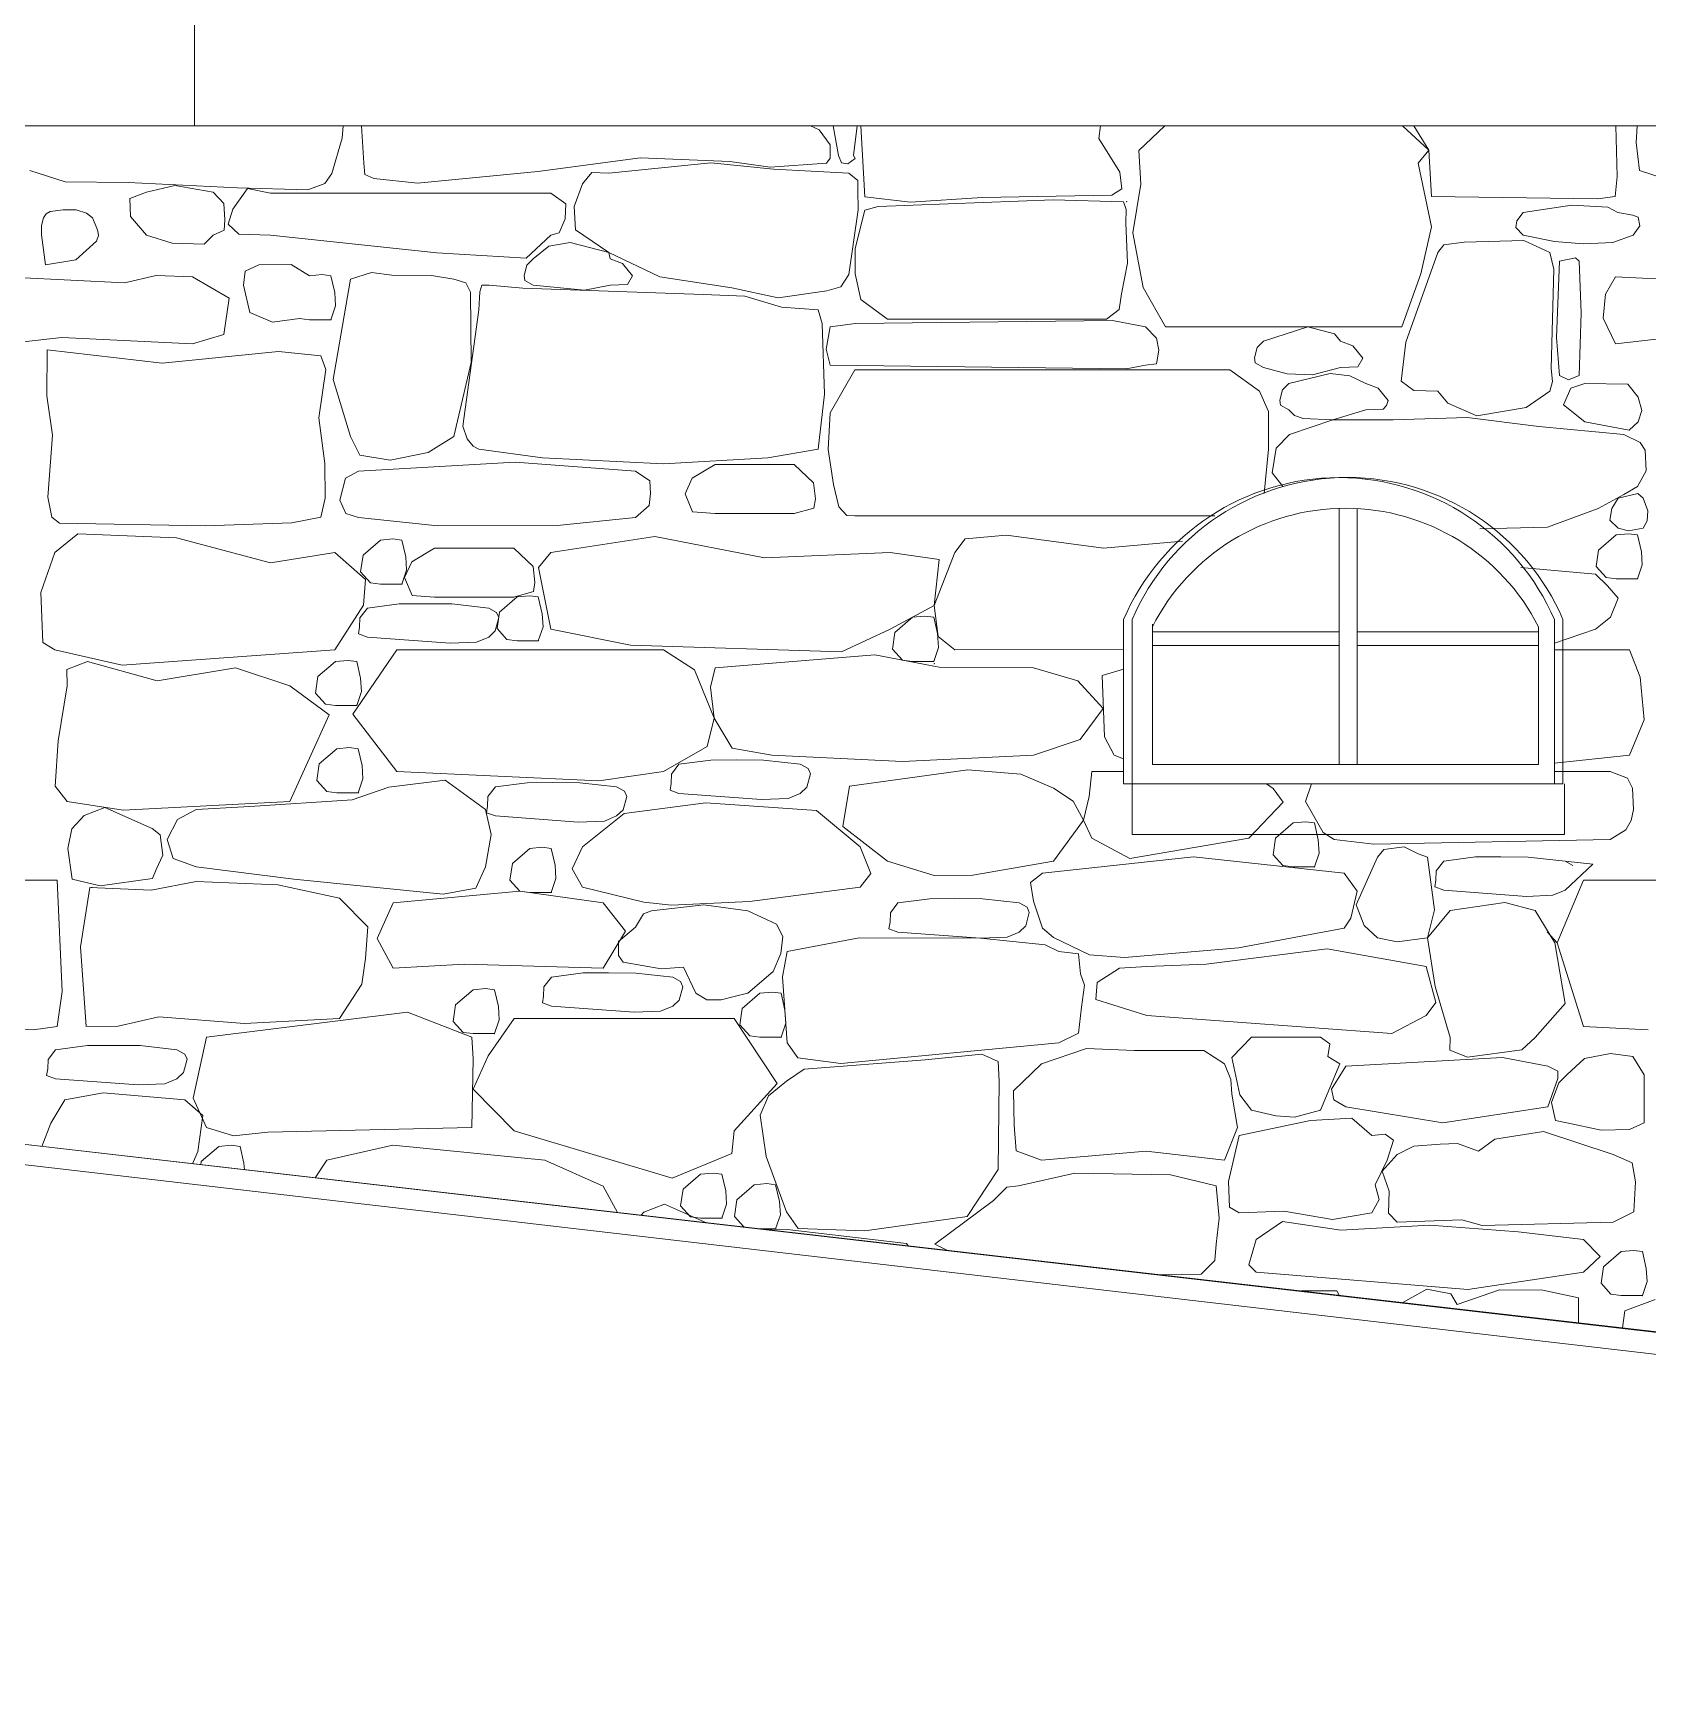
# Model space of a CAD drawing. Header units: millimetres. Extents: x 2399 to 111977, y 1313 to 59551.
# Drawn here: x 76065 to 78465, y 28853 to 31308 of the extents above; entities that cross this region are included whole.
import ezdxf

# ---------------------------------------------------------------- set-up
doc = ezdxf.new("R2010")
doc.units = ezdxf.units.MM
doc.layers.add('base', color=255, linetype='Continuous', lineweight=0)
doc.layers.add('main line', color=7, linetype='Continuous', lineweight=13)
doc.layers.add('hatch1', color=7, linetype='Continuous', lineweight=20, true_color=0x6a6a6a)

# ---------------------------------------------------------------- blocks, each defined once
blk = doc.blocks.new('*X3')
at = {"layer": 'hatch1', "color": 251, "linetype": 'Continuous', "lineweight": 20, "true_color": 0x6a6a6a}
for p, q in [((74798, 7766.6), (74799.2, 7785.2)), ((74826.8, 7785.2), (74830, 7729.5)), ((75506.7, 7779.4), (75493.8, 7785.2)), ((75527.6, 7785.2), (75535.5, 7741.1)), ((75557.9, 7741.1), (75563, 7785.2)), ((75568.6, 7785.2), (75574.8, 7679.6)), ((75922.5, 7766.2), (75924.7, 7785.2)), ((76020.3, 7785.2), (75981.8, 7748.6)), ((76413, 7749.2), (76373.7, 7785.2)), ((76390.3, 7785.2), (76413, 7749.2)), ((76692.8, 7709.7), (76690.9, 7785.2)), ((76720.8, 7760.3), (76722.5, 7785.2)), ((74782.4, 7714.3), (74798, 7766.6)), ((75523.2, 7756.7), (75506.7, 7779.4)), ((75953.8, 7716.2), (75922.5, 7766.2)), ((76725.9, 7718.7), (76720.8, 7760.3)), ((75088.7, 7717.1), (75241.1, 7737.6)), ((75241.1, 7737.6), (75374, 7732.3)), ((75517.8, 7729.5), (75522.9, 7737.3)), ((75522.9, 7737.3), (75523.2, 7756.7)), ((75535.5, 7741.1), (75540, 7730.2)), ((75549.3, 7728.9), (75560.5, 7736.4)), ((75560.5, 7736.4), (75557.9, 7741.1)), ((75981.8, 7748.6), (75985, 7698.4)), ((76397.1, 7729.6), (76413, 7749.2)), ((76413, 7749.2), (76416.8, 7680)), ((74333.9, 7718.7), (74386.1, 7702.1)), ((74772.1, 7699.7), (74782.4, 7714.3)), ((74830, 7729.5), (74831.4, 7713.1)), ((74831.4, 7713.1), (74844.8, 7706.7)), ((74909.9, 7700.2), (75088.7, 7717.1)), ((75168.7, 7715.9), (75155.2, 7699)), ((75194.3, 7714.9), (75168.7, 7715.9)), ((75346, 7730), (75194.3, 7714.9)), ((75438.8, 7721), (75346, 7730)), ((75374, 7732.3), (75434, 7723.8)), ((75434, 7723.8), (75517.8, 7729.5)), ((75550.8, 7714.9), (75438.8, 7721)), ((75540, 7730.2), (75549.3, 7728.9)), ((75564.4, 7703.7), (75550.8, 7714.9)), ((75956.6, 7691.8), (75953.8, 7716.2)), ((76416.6, 7635.2), (76397.1, 7729.6)), ((76725.9, 7718.7), (76778.1, 7702.1)), ((74386.1, 7702.1), (74479.6, 7701.2)), ((74479.6, 7701.2), (74642.5, 7693.2)), ((74507.2, 7686.6), (74482.2, 7677.4)), ((74549.1, 7696.3), (74507.2, 7686.6)), ((74606.2, 7686.6), (74549.1, 7696.3)), ((74621.8, 7669.6), (74606.2, 7686.6)), ((74657.3, 7692.1), (74635.2, 7661.5)), ((74642.5, 7693.2), (74746.7, 7690.1)), ((74691.4, 7685.2), (74657.3, 7692.1)), ((74746.7, 7690.1), (74772.1, 7699.7)), ((74844.8, 7706.7), (74909.9, 7700.2)), ((75155.2, 7699), (75142.9, 7665.3)), ((75564.4, 7690.2), (75564.4, 7703.7)), ((75564.6, 7660.2), (75564.4, 7690.2)), ((75941.5, 7682.4), (75956.6, 7691.8)), ((75985, 7698.4), (75972.8, 7626.1)), ((76689.6, 7680), (76692.8, 7709.7)), ((74482.2, 7677.4), (74483.3, 7650.6)), ((74623.6, 7645.5), (74621.8, 7669.6)), ((74635.2, 7661.5), (74628.5, 7639)), ((75107.9, 7685.2), (74691.4, 7685.2)), ((75130.1, 7669.3), (75107.9, 7685.2)), ((75129.4, 7646.9), (75130.1, 7669.3)), ((75142.9, 7665.3), (75144.8, 7630.6)), ((75574.8, 7679.6), (75642.6, 7671.6)), ((75574.8, 7660.1), (75594.4, 7665.1)), ((75594.4, 7665.1), (75854.7, 7675.2)), ((75642.6, 7671.6), (75749.1, 7678.8)), ((75749.1, 7678.8), (75941.5, 7682.4)), ((75854.7, 7675.2), (75958.9, 7672.4)), ((75963.1, 7660.9), (75958.9, 7672.4)), ((76416.8, 7680), (76663.4, 7676.8)), ((76625.3, 7667.4), (76552.8, 7656.2)), ((76678.8, 7664.4), (76625.3, 7667.4)), ((76663.4, 7676.8), (76689.6, 7680)), ((76693.9, 7656.2), (76678.8, 7664.4)), ((74351.1, 7636.9), (74350.8, 7623.2)), ((74353.8, 7648.5), (74351.1, 7636.9)), ((74357.8, 7654.3), (74353.8, 7648.5)), ((74363.7, 7657.9), (74357.8, 7654.3)), ((74383.4, 7660.6), (74363.7, 7657.9)), ((74402.7, 7660.3), (74383.4, 7660.6)), ((74417.8, 7655.2), (74402.7, 7660.3)), ((74426.8, 7648.5), (74417.8, 7655.2)), ((74433.1, 7633.2), (74426.8, 7648.5)), ((74483.3, 7650.6), (74507.2, 7622.5)), ((74622.5, 7630.3), (74623.6, 7645.5)), ((74628.5, 7639), (74644.3, 7624.1)), ((75120.2, 7626.3), (75129.4, 7646.9)), ((75550.8, 7564.4), (75564.6, 7660.2)), ((75574.8, 7660.1), (75560.2, 7602.8)), ((75962.5, 7641), (75963.1, 7660.9)), ((75964.9, 7581.3), (75962.5, 7641)), ((76543.4, 7644), (76542.2, 7634.3)), ((76552.8, 7656.2), (76543.4, 7644)), ((76716.2, 7652.6), (76693.9, 7656.2)), ((76723.9, 7649.3), (76716.2, 7652.6)), ((76716.5, 7622.5), (76726.5, 7636.6)), ((76726.5, 7636.6), (76723.9, 7649.3)), ((74350.8, 7623.2), (74357.2, 7578.6)), ((74402.1, 7585.9), (74432.7, 7613.7)), ((74432.7, 7613.7), (74435.5, 7622.1)), ((74434.7, 7628.8), (74433.1, 7633.2)), ((74435.5, 7622.1), (74434.7, 7628.8)), ((74507.2, 7622.5), (74545.1, 7610.7)), ((74592.6, 7609.6), (74606.2, 7622.5)), ((74606.2, 7622.5), (74622.5, 7630.3)), ((74644.3, 7624.1), (74691.4, 7622.5)), ((74691.4, 7622.5), (74938.4, 7596.6)), ((75071.5, 7588.6), (75107.9, 7622.5)), ((75107.9, 7622.5), (75120.2, 7626.3)), ((75144.8, 7630.6), (75194.3, 7597.2)), ((75972.8, 7626.1), (75988.5, 7544.8)), ((76401.1, 7565.5), (76416.6, 7635.2)), ((76465.5, 7612.2), (76434.9, 7608.6)), ((76554.1, 7614.8), (76465.5, 7612.2)), ((76542.2, 7634.3), (76552.8, 7622.5)), ((76552.8, 7622.5), (76599.8, 7613.2)), ((76592.4, 7596.8), (76554.1, 7614.8)), ((76599.8, 7613.2), (76642.8, 7610.1)), ((76686.2, 7611.9), (76716.5, 7622.5)), ((74545.1, 7610.7), (74592.6, 7609.6)), ((74938.4, 7596.6), (75071.5, 7588.6)), ((75104.8, 7606.6), (75081.9, 7587.5)), ((75136.8, 7612), (75104.8, 7606.6)), ((75194.3, 7597.2), (75136.8, 7612)), ((75194.3, 7597.2), (75270.2, 7560.7)), ((75196.1, 7587.5), (75194.3, 7597.2)), ((75560.2, 7602.8), (75560.5, 7565.3)), ((76426, 7596.8), (76378.5, 7464)), ((76434.9, 7608.6), (76426, 7596.8)), ((76598.4, 7572), (76592.4, 7596.8)), ((76630.7, 7589.2), (76607.1, 7583.9)), ((76636.3, 7583.9), (76630.7, 7589.2)), ((76642.8, 7610.1), (76686.2, 7611.9)), ((74356.9, 7578.5), (74402.1, 7585.9)), ((74653.8, 7569.4), (74651.2, 7548.5)), ((74673.8, 7578.7), (74653.8, 7569.4)), ((74722, 7579.3), (74673.8, 7578.7)), ((74749.4, 7562.5), (74722, 7579.3)), ((74767.9, 7564.1), (74749.4, 7562.5)), ((74781.1, 7562.5), (74767.9, 7564.1)), ((74841.4, 7567.2), (74810.2, 7557.2)), ((74871.8, 7563.5), (74841.4, 7567.2)), ((74930.4, 7562.7), (74871.8, 7563.5)), ((75072.4, 7578.3), (75068.3, 7563)), ((75068.3, 7563), (75069.3, 7555.5)), ((75081.9, 7587.5), (75072.4, 7578.3)), ((75214.5, 7580.5), (75196.1, 7587.5)), ((75229.2, 7562.4), (75214.5, 7580.5)), ((75539.2, 7546), (75550.8, 7564.4)), ((75560.5, 7565.3), (75568.6, 7527)), ((75956.2, 7535.7), (75964.9, 7581.3)), ((76372.6, 7486.5), (76401.1, 7565.5)), ((76594.6, 7424.9), (76598.4, 7572)), ((76607.1, 7583.9), (76602.4, 7470.8)), ((76639.1, 7507.5), (76636.3, 7583.9)), ((74474.5, 7552.1), (74314.7, 7560)), ((74521.2, 7562.9), (74474.5, 7552.1)), ((74575.4, 7560.8), (74521.2, 7562.9)), ((74629.9, 7529.2), (74575.4, 7560.8)), ((74651.2, 7548.5), (74660.5, 7507.7)), ((74786.9, 7537.4), (74781.1, 7562.5)), ((74810.2, 7557.2), (74784.5, 7408.3)), ((74964, 7557.2), (74930.4, 7562.7)), ((74981.9, 7551.8), (74964, 7557.2)), ((74988.7, 7538), (74981.9, 7551.8)), ((75002.4, 7538.7), (75000.9, 7511.6)), ((75005.5, 7548.4), (75002.4, 7538.7)), ((75016.2, 7548.7), (75005.5, 7548.4)), ((75066.6, 7544.2), (75016.2, 7548.7)), ((75334.2, 7534.5), (75066.6, 7544.2)), ((75069.3, 7555.5), (75081.9, 7548.6)), ((75081.9, 7548.6), (75157.9, 7541)), ((75157.9, 7541), (75196.1, 7548.6)), ((75196.1, 7548.6), (75221.8, 7549.5)), ((75221.8, 7549.5), (75229.2, 7562.4)), ((75270.2, 7560.7), (75377.2, 7544.4)), ((75377.2, 7544.4), (75445.9, 7529.4)), ((75445.9, 7529.4), (75518.3, 7540.1)), ((75518.3, 7540.1), (75539.2, 7546)), ((75988.5, 7544.8), (76021.4, 7486.5)), ((76690, 7560.8), (76675.3, 7535.2)), ((76866.5, 7552.1), (76690, 7560.8)), ((74621.8, 7475.2), (74629.9, 7529.2)), ((74781.1, 7497.1), (74788.1, 7517.8)), ((74788.1, 7517.8), (74786.9, 7537.4)), ((74989.5, 7433.5), (74988.7, 7538)), ((75396.5, 7532.1), (75334.2, 7534.5)), ((75451, 7515.8), (75396.5, 7532.1)), ((75505.2, 7511.6), (75451, 7515.8)), ((75568.6, 7527), (75608.2, 7497.8)), ((75952.8, 7512.5), (75956.2, 7535.7)), ((76675.3, 7535.2), (76672, 7499.2)), ((74660.5, 7507.7), (74694.4, 7493.7)), ((74694.4, 7493.7), (74734.4, 7499.1)), ((74734.4, 7499.1), (74749.4, 7497.1)), ((74749.4, 7497.1), (74781.1, 7497.1)), ((75000.9, 7511.6), (74980.6, 7364.4)), ((75511.4, 7491.6), (75505.2, 7511.6)), ((75514.6, 7386.5), (75511.4, 7491.6)), ((75560.7, 7491.6), (75523.1, 7486.5)), ((75942.6, 7496), (75560.7, 7491.6)), ((75608.2, 7497.8), (75933.6, 7497.8)), ((75933.6, 7497.8), (75952.8, 7512.5)), ((75991.7, 7486.5), (75942.6, 7496)), ((76636.3, 7414.1), (76639.1, 7507.5)), ((76672, 7499.2), (76690, 7461.4)), ((74314.7, 7463.3), (74381.1, 7470.7)), ((74381.1, 7470.7), (74575.4, 7461.4)), ((74575.4, 7461.4), (74621.8, 7475.2)), ((75523.1, 7486.5), (75517.4, 7453.5)), ((76008.2, 7469.5), (75991.7, 7486.5)), ((76011.4, 7452.1), (76008.2, 7469.5)), ((76021.4, 7486.5), (76372.6, 7486.5)), ((76167.3, 7465.1), (76157.8, 7455.8)), ((76232.8, 7486.4), (76167.3, 7465.1)), ((76272.5, 7476), (76232.8, 7486.4)), ((76281.5, 7465.1), (76272.5, 7476)), ((76299.9, 7458.1), (76281.5, 7465.1)), ((76602.4, 7470.8), (76607.1, 7414.1)), ((76690, 7461.4), (76773.1, 7470.7)), ((74359.7, 7452.4), (74358.9, 7384)), ((74530.3, 7432.8), (74359.7, 7452.4)), ((74703.3, 7449.7), (74530.3, 7432.8)), ((74766.2, 7443.7), (74703.3, 7449.7)), ((74773.8, 7423.1), (74766.2, 7443.7)), ((75517.4, 7453.5), (75523.1, 7429.6)), ((76008.2, 7431.8), (76011.4, 7452.1)), ((76157.8, 7455.8), (76153.7, 7440.5)), ((76153.7, 7440.5), (76154.7, 7433.1)), ((76314.6, 7439.9), (76299.9, 7458.1)), ((76378.5, 7464), (76371.9, 7405.6)), ((74763.2, 7351.6), (74773.8, 7423.1)), ((74964, 7323.5), (74989.5, 7433.5)), ((75560, 7422.5), (75522.9, 7358.9)), ((75523.1, 7429.6), (75963, 7424.3)), ((76117.1, 7422.5), (75560, 7422.5)), ((75963, 7424.3), (75991.7, 7429.6)), ((75991.7, 7429.6), (76008.2, 7431.8)), ((76161.2, 7391.1), (76117.1, 7422.5)), ((76154.7, 7433.1), (76167.3, 7426.1)), ((76167.3, 7426.1), (76202.1, 7416.7)), ((76202.1, 7416.7), (76240.1, 7415.2)), ((76266.2, 7417.2), (76204.9, 7402.3)), ((76240.1, 7415.2), (76281.5, 7426.1)), ((76295.4, 7414), (76266.2, 7417.2)), ((76281.5, 7426.1), (76307.2, 7427)), ((76307.2, 7427), (76314.6, 7439.9)), ((76596.6, 7405.2), (76594.6, 7424.9)), ((74784.5, 7408.3), (74810.2, 7323.5)), ((76174.3, 7360.7), (76161.2, 7391.1)), ((76195.4, 7393.1), (76191.4, 7377.8)), ((76204.9, 7402.3), (76195.4, 7393.1)), ((76319.1, 7402.3), (76295.4, 7414)), ((76337.6, 7395.3), (76319.1, 7402.3)), ((76352.3, 7377.2), (76337.6, 7395.3)), ((76371.9, 7405.6), (76390.4, 7392.1)), ((76390.4, 7392.1), (76426, 7390.8)), ((76592.4, 7390.8), (76596.6, 7405.2)), ((76607.1, 7414.1), (76620.4, 7408)), ((76624, 7395.2), (76613.1, 7370.7)), ((76620.4, 7408), (76636.3, 7414.1)), ((76644.5, 7402.3), (76624, 7395.2)), ((76708.4, 7401.3), (76644.5, 7402.3)), ((76723.7, 7382.3), (76708.4, 7401.3)), ((74358.9, 7384), (74367.5, 7325.5)), ((75505.2, 7305), (75514.6, 7386.5)), ((76191.4, 7377.8), (76192.4, 7370.4)), ((76192.4, 7370.4), (76204.9, 7363.4)), ((76344.8, 7364.3), (76350, 7369.5)), ((76350, 7369.5), (76352.3, 7377.2)), ((76426, 7390.8), (76441.3, 7373.1)), ((76441.3, 7373.1), (76484.3, 7354.4)), ((76484.3, 7354.4), (76557.6, 7366.6)), ((76557.6, 7366.6), (76592.4, 7390.8)), ((76613.1, 7370.7), (76644.5, 7345.3)), ((76729.2, 7362.1), (76723.7, 7382.3)), ((74771.9, 7283.5), (74763.2, 7351.6)), ((74980.6, 7364.4), (74977.1, 7339.2)), ((75522.9, 7358.9), (75519.9, 7304.1)), ((76174.5, 7304.9), (76174.3, 7360.7)), ((76204.9, 7363.4), (76213.1, 7354.6)), ((76270.2, 7348.4), (76205.6, 7326.8)), ((76213.1, 7354.6), (76226.2, 7350.6)), ((76226.2, 7350.6), (76270.2, 7348.4)), ((76270.2, 7348.4), (76319.1, 7363.4)), ((76360, 7348.6), (76270.2, 7348.4)), ((76319.1, 7363.4), (76344.8, 7364.3)), ((76469.8, 7351.8), (76360, 7348.6)), ((76576.5, 7338.7), (76469.8, 7351.8)), ((76644.5, 7345.3), (76710.7, 7332.8)), ((76710.7, 7332.8), (76723.7, 7345.3)), ((76723.7, 7345.3), (76729.2, 7362.1)), ((74367.5, 7325.5), (74360.3, 7233.7)), ((74810.2, 7323.5), (74824, 7296)), ((74925.7, 7299.9), (74964, 7323.5)), ((74977.1, 7339.2), (74983.6, 7320.2)), ((74983.6, 7320.2), (74992.6, 7309.2)), ((76205.6, 7326.8), (76186, 7306.5)), ((76702.6, 7326.8), (76576.5, 7338.7)), ((76727.1, 7314.8), (76702.6, 7326.8)), ((74824, 7296), (74869.1, 7288.6)), ((74869.1, 7288.6), (74925.7, 7299.9)), ((74992.6, 7309.2), (75000.9, 7305)), ((75000.9, 7305), (75095.7, 7291.8)), ((75430.3, 7292), (75505.2, 7305)), ((75519.9, 7304.1), (75528.3, 7252.2)), ((76168, 7239.2), (76174.5, 7304.9)), ((76186, 7306.5), (76179.8, 7269.7)), ((76734.2, 7303.5), (76727.1, 7314.8)), ((76735.6, 7272.7), (76734.2, 7303.5)), ((74772.4, 7231.8), (74771.9, 7283.5)), ((74822, 7272), (74802.9, 7261.9)), ((75055.2, 7285.7), (74822, 7272)), ((75233.9, 7272), (75055.2, 7285.7)), ((75095.7, 7291.8), (75275.6, 7283.2)), ((75255.3, 7257.7), (75233.9, 7272)), ((75275.6, 7283.2), (75430.3, 7292)), ((75352.1, 7281.9), (75318, 7261.6)), ((75469.6, 7281.9), (75352.1, 7281.9)), ((75498.3, 7254.8), (75469.6, 7281.9)), ((76179.8, 7269.7), (76196.4, 7249)), ((76722.9, 7249.5), (76735.6, 7272.7)), ((74802.9, 7261.9), (74794.3, 7229.3)), ((75256.3, 7238.8), (75255.3, 7257.7)), ((75318, 7261.6), (75307.5, 7238.3)), ((75501.1, 7230.8), (75498.3, 7254.8)), ((75528.3, 7252.2), (75536, 7219.2)), ((76702.6, 7237.7), (76722.9, 7249.5)), ((74360.3, 7233.7), (74366.2, 7203.7)), ((74766.2, 7203.7), (74772.4, 7231.8)), ((74794.3, 7229.3), (74803.1, 7209.2)), ((75233.9, 7203.4), (75254.3, 7220.9)), ((75254.3, 7220.9), (75256.3, 7238.8)), ((75307.5, 7238.3), (75318.5, 7211.6)), ((75498.9, 7217.3), (75501.1, 7230.8)), ((75536, 7219.2), (75547.8, 7206.5)), ((76664.5, 7216.5), (76702.6, 7237.7)), ((76694.3, 7231.8), (76684.7, 7216.9)), ((76723.2, 7239.1), (76694.3, 7231.8)), ((76731.4, 7231.8), (76723.2, 7239.1)), ((76738.1, 7213.2), (76731.4, 7231.8)), ((74366.2, 7203.7), (74377.7, 7195.1)), ((74377.7, 7195.1), (74594.1, 7190.8)), ((74594.1, 7190.8), (74723.1, 7195.6)), ((74723.1, 7195.6), (74766.2, 7203.7)), ((74803.1, 7209.2), (74822, 7203.4)), ((74822, 7203.4), (74940, 7191)), ((75117.5, 7191.3), (75233.9, 7203.4)), ((75318.5, 7211.6), (75352.1, 7209.3)), ((75352.1, 7209.3), (75469.6, 7209.3)), ((75469.6, 7209.3), (75498.9, 7217.3)), ((75547.8, 7206.5), (75560, 7206)), ((75560, 7206), (76094.6, 7206)), ((76589.4, 7188.9), (76664.5, 7216.5)), ((76684.7, 7216.9), (76681.9, 7199.4)), ((76681.9, 7199.4), (76694.3, 7187.5)), ((76731.4, 7187.5), (76737.1, 7198.2)), ((76737.1, 7198.2), (76738.1, 7213.2)), ((74404.8, 7178.9), (74370.6, 7151.4)), ((74551.5, 7172.9), (74404.8, 7178.9)), ((74691.2, 7136.2), (74551.5, 7172.9)), ((74873.3, 7171.4), (74854.9, 7169.7)), ((74886.6, 7169.7), (74873.3, 7171.4)), ((74940, 7191), (75117.5, 7191.3)), ((75262.6, 7175.2), (75107.9, 7151.4)), ((75425.7, 7143.5), (75262.6, 7175.2)), ((75723.9, 7171.5), (75708.5, 7151.4)), ((75785.1, 7177.3), (75723.9, 7171.5)), ((75929.5, 7157.8), (75785.1, 7177.3)), ((76488.8, 7186.5), (76589.4, 7188.9)), ((76691.2, 7177.5), (76665.2, 7154.9)), ((76709.7, 7179.1), (76691.2, 7177.5)), ((76694.3, 7187.5), (76709.5, 7183.7)), ((76709.5, 7183.7), (76731.4, 7187.5)), ((76722.9, 7177.5), (76709.7, 7179.1)), ((76728.7, 7152.4), (76722.9, 7177.5)), ((74370.6, 7151.4), (74350.2, 7091.8)), ((74786.9, 7151.4), (74691.2, 7136.2)), ((74832.4, 7111.2), (74786.9, 7151.4)), ((74828.9, 7147.1), (74825.2, 7122.6)), ((74854.9, 7169.7), (74828.9, 7147.1)), ((74892.3, 7144.7), (74886.6, 7169.7)), ((74935.3, 7157.8), (74901.3, 7137.5)), ((75052.8, 7157.8), (74935.3, 7157.8)), ((75081.5, 7130.6), (75052.8, 7157.8)), ((75107.9, 7151.4), (75089.7, 7129)), ((75612.2, 7151.4), (75425.7, 7143.5)), ((75685.1, 7140.9), (75612.2, 7151.4)), ((75708.5, 7151.4), (75677.7, 7072.6)), ((76046.5, 7168.2), (75929.5, 7157.8)), ((76665.2, 7154.9), (76661.5, 7130.4)), ((76729.9, 7132.8), (76728.7, 7152.4)), ((74825.2, 7122.6), (74839.9, 7106.3)), ((74886.6, 7104.4), (74893.6, 7125)), ((74901.3, 7137.5), (74890.7, 7114.2)), ((74893.6, 7125), (74892.3, 7144.7)), ((75084.4, 7106.7), (75081.5, 7130.6)), ((75089.7, 7129), (75107.9, 7037.2)), ((75677.7, 7072.6), (75685.1, 7140.9)), ((76660.4, 7119.1), (76549.4, 7129.2)), ((76661.5, 7130.4), (76676.2, 7114.1)), ((76722.9, 7112.2), (76729.9, 7132.8)), ((74829.5, 7073.2), (74832.4, 7111.2)), ((74839.9, 7106.3), (74854.9, 7104.4)), ((74854.9, 7104.4), (74886.6, 7104.4)), ((74890.7, 7114.2), (74901.8, 7087.5)), ((75082.1, 7093.2), (75084.4, 7106.7)), ((76678.2, 7102), (76660.4, 7119.1)), ((76676.2, 7114.1), (76691.2, 7112.2)), ((76694.3, 7083.6), (76678.2, 7102)), ((76691.2, 7112.2), (76722.9, 7112.2)), ((74350.2, 7091.8), (74353.1, 7017.8)), ((74786.9, 7006.9), (74829.5, 7073.2)), ((74882.6, 7075), (74835.3, 7068.8)), ((74920.1, 7075.2), (74882.6, 7075)), ((74901.8, 7087.5), (74935.3, 7085.2)), ((74961, 7074.9), (74920.1, 7075.2)), ((74935.3, 7085.2), (75052.8, 7085.2)), ((75015.6, 7068.8), (74961, 7074.9)), ((75057.8, 7085.4), (75031.7, 7062.8)), ((75052.8, 7085.2), (75082.1, 7093.2)), ((75076.2, 7087), (75057.8, 7085.4)), ((75089.4, 7085.4), (75076.2, 7087)), ((75095.2, 7060.3), (75089.4, 7085.4)), ((75612.2, 7037.2), (75677.7, 7072.6)), ((75677.7, 7072.6), (75683.8, 7026.7)), ((76682.8, 7055), (76694.3, 7083.6)), ((74824.2, 7054.3), (74823.8, 7040.4)), ((74835.3, 7068.8), (74824.2, 7054.3)), ((75027.3, 7062.4), (75015.6, 7068.8)), ((75025.4, 7034.8), (75030.7, 7054.7)), ((75030.7, 7054.7), (75027.3, 7062.4)), ((75031.7, 7062.8), (75028, 7038.2)), ((75096.4, 7040.7), (75095.2, 7060.3)), ((75645.4, 7055), (75619.4, 7032.4)), ((75663.9, 7056.6), (75645.4, 7055)), ((75677.3, 7055), (75663.9, 7056.6)), ((75682.8, 7030.8), (75677.3, 7055)), ((76660.4, 7037.2), (76682.8, 7055)), ((74823.8, 7040.4), (74822, 7030.5)), ((74822, 7030.5), (74835.3, 7025.6)), ((74835.3, 7025.6), (74958.2, 7016.6)), ((74997.6, 7018.1), (75015.6, 7025.6)), ((75015.6, 7025.6), (75025.4, 7034.8)), ((75028, 7038.2), (75042.8, 7022)), ((75089.4, 7020.1), (75096.4, 7040.7)), ((75107.9, 7037.2), (75226.3, 7013.5)), ((75539.9, 7003.6), (75612.2, 7037.2)), ((75619.4, 7032.4), (75615.7, 7007.8)), ((75684.1, 7010.3), (75682.8, 7030.8)), ((75683.8, 7026.7), (75708.5, 7006.9)), ((76599.4, 7016.4), (76660.4, 7037.2)), ((74353.1, 7017.8), (74370.6, 7006.9)), ((74370.6, 7006.9), (74470.9, 6983.9)), ((74470.9, 6983.9), (74786.9, 7006.9)), ((74878.9, 7006.9), (74813.5, 6910.9)), ((75275.6, 7006.9), (74878.9, 7006.9)), ((74958.2, 7016.6), (74997.6, 7018.1)), ((75042.8, 7022), (75057.8, 7020.1)), ((75057.8, 7020.1), (75089.4, 7020.1)), ((75226.3, 7013.5), (75539.9, 7003.6)), ((75321.5, 6977), (75275.6, 7006.9)), ((75589.4, 6999.2), (75352.1, 6979.8)), ((75684.9, 6980.8), (75589.4, 6999.2)), ((75615.7, 7007.8), (75630.4, 6991.6)), ((75677.1, 6989.6), (75684.1, 7010.3)), ((75708.5, 7006.9), (75959.1, 7007.3)), ((76711, 7006.9), (76599.4, 7006.9)), ((76726.8, 6965.9), (76711, 7006.9)), ((74419.2, 6989.4), (74388.8, 6977.6)), ((74388.8, 6977.6), (74389, 6953.4)), ((74522.9, 6960.5), (74419.2, 6989.4)), ((74639.2, 6980.2), (74522.9, 6960.5)), ((74719.9, 6953.4), (74639.2, 6980.2)), ((74787.9, 6989.5), (74761.8, 6966.9)), ((74806.3, 6991.1), (74787.9, 6989.5)), ((74819.6, 6989.5), (74806.3, 6991.1)), ((74825.3, 6964.4), (74819.6, 6989.5)), ((75350.9, 6905.2), (75321.5, 6977)), ((75352.1, 6979.8), (75345.2, 6951.4)), ((75630.4, 6991.6), (75645.4, 6989.6)), ((75645.4, 6989.6), (75677.1, 6989.6)), ((75825.1, 6979.8), (75684.9, 6980.8)), ((75891.3, 6960.6), (75825.1, 6979.8)), ((75959.1, 6978.2), (75927.2, 6968.6)), ((74389, 6953.4), (74375.6, 6871.3)), ((74778.3, 6910.1), (74719.9, 6953.4)), ((74761.8, 6966.9), (74758.2, 6942.3)), ((74826.6, 6944.8), (74825.3, 6964.4)), ((75345.2, 6951.4), (75350.9, 6905.2)), ((75928.8, 6919.7), (75891.3, 6960.6)), ((75927.2, 6968.6), (75930.7, 6877.6)), ((76732.9, 6902.5), (76726.8, 6965.9)), ((74758.2, 6942.3), (74772.9, 6926.1)), ((74772.9, 6926.1), (74787.9, 6924.1)), ((74819.6, 6924.1), (74826.6, 6944.8)), ((74719.9, 6781.4), (74778.3, 6910.1)), ((74787.9, 6924.1), (74819.6, 6924.1)), ((74813.5, 6910.9), (74878.9, 6826)), ((75340.2, 6863.1), (75350.9, 6905.2)), ((75350.9, 6905.2), (75377.6, 6860.4)), ((75894.4, 6873.4), (75928.8, 6919.7)), ((76711, 6850.4), (76732.9, 6902.5)), ((75930.7, 6877.6), (75945.2, 6850.4)), ((74375.6, 6871.3), (74371.2, 6804.4)), ((74790, 6859.8), (74763.9, 6837.2)), ((74808.4, 6861.4), (74790, 6859.8)), ((74821.7, 6859.8), (74808.4, 6861.4)), ((74827.4, 6834.8), (74821.7, 6859.8)), ((75275.6, 6826), (75340.2, 6863.1)), ((75377.6, 6860.4), (75436.5, 6850.4)), ((75825.1, 6850.4), (75894.4, 6873.4)), ((74763.9, 6837.2), (74760.3, 6812.7)), ((74828.7, 6815.1), (74827.4, 6834.8)), ((75298.4, 6836.8), (75287.3, 6822.2)), ((75345.7, 6843), (75298.4, 6836.8)), ((75383.2, 6843.2), (75345.7, 6843)), ((75424, 6842.9), (75383.2, 6843.2)), ((75478.6, 6836.8), (75424, 6842.9)), ((75436.5, 6850.4), (75630.6, 6840.6)), ((75490.4, 6830.3), (75478.6, 6836.8)), ((75493.8, 6822.6), (75490.4, 6830.3)), ((75727.7, 6828.3), (75551.8, 6804)), ((75630.6, 6840.6), (75825.1, 6850.4)), ((75806.5, 6821.8), (75727.7, 6828.3)), ((75945.2, 6850.4), (75959.1, 6844.8)), ((76599.4, 6838.4), (76711, 6850.4)), ((74371.2, 6804.4), (74389, 6781.4)), ((74760.3, 6812.7), (74775, 6796.4)), ((74867, 6802.8), (74812.9, 6783.9)), ((74821.7, 6794.5), (74828.7, 6815.1)), ((74951, 6813.3), (74867, 6802.8)), ((74878.9, 6826), (75179.3, 6811.9)), ((75011, 6769.5), (74951, 6813.3)), ((75025.5, 6803.1), (75014.4, 6788.6)), ((75072.8, 6809.3), (75025.5, 6803.1)), ((75110.3, 6809.6), (75072.8, 6809.3)), ((75151.2, 6809.2), (75110.3, 6809.6)), ((75205.8, 6803.1), (75151.2, 6809.2)), ((75179.3, 6811.9), (75275.6, 6826)), ((75217.5, 6796.7), (75205.8, 6803.1)), ((75286.9, 6808.3), (75285.1, 6798.4)), ((75287.3, 6822.2), (75286.9, 6808.3)), ((75478.6, 6793.5), (75488.5, 6802.7)), ((75488.5, 6802.7), (75493.8, 6822.6)), ((75551.8, 6804), (75542, 6744.3)), ((75855.2, 6801.3), (75806.5, 6821.8)), ((75911.8, 6826), (75908.1, 6788.6)), ((75959.1, 6826), (75911.8, 6826)), ((76181.4, 6800.8), (76171.7, 6807.6)), ((76238.3, 6807.6), (76229.5, 6781.4)), ((76682.1, 6826), (76599.4, 6826)), ((76708, 6816.3), (76682.1, 6826)), ((76715.6, 6801.3), (76708, 6816.3)), ((74389, 6781.4), (74472.5, 6768.7)), ((74472.5, 6768.7), (74719.9, 6781.4)), ((74812.9, 6783.9), (74660.4, 6773.9)), ((74775, 6796.4), (74790, 6794.5)), ((74790, 6794.5), (74821.7, 6794.5)), ((75014.4, 6788.6), (75014, 6774.7)), ((75215.6, 6769.1), (75220.9, 6789)), ((75338.3, 6779.4), (75217.1, 6763.4)), ((75220.9, 6789), (75217.5, 6796.7)), ((75285.1, 6798.4), (75298.4, 6793.5)), ((75298.4, 6793.5), (75421.3, 6784.5)), ((75502.6, 6768), (75338.3, 6779.4)), ((75421.3, 6784.5), (75460.7, 6786.1)), ((75460.7, 6786.1), (75478.6, 6793.5)), ((75884, 6782.1), (75855.2, 6801.3)), ((75899.7, 6753.8), (75884, 6782.1)), ((75908.1, 6788.6), (75899.7, 6753.8)), ((76145.4, 6726.9), (76196.3, 6780.6)), ((76196.3, 6780.6), (76181.4, 6800.8)), ((76229.5, 6781.4), (76256, 6735.5)), ((76716.8, 6769.5), (76715.6, 6801.3)), ((74414.4, 6760.7), (74396.3, 6740.8)), ((74445, 6772.5), (74414.4, 6760.7)), ((74515.7, 6741.4), (74445, 6772.5)), ((74553.3, 6754.8), (74537.6, 6725.1)), ((74581.1, 6769.5), (74553.3, 6754.8)), ((74660.4, 6773.9), (74581.1, 6769.5)), ((75019.3, 6732.4), (75011, 6769.5)), ((75014, 6774.7), (75012.2, 6764.8)), ((75012.2, 6764.8), (75025.5, 6759.9)), ((75025.5, 6759.9), (75148.4, 6750.9)), ((75217.1, 6763.4), (75155.2, 6713.9)), ((75187.8, 6752.4), (75205.8, 6759.9)), ((75205.8, 6759.9), (75215.6, 6769.1)), ((75567.6, 6713.9), (75502.6, 6768)), ((75855.2, 6692.7), (75899.7, 6753.8)), ((75899.7, 6753.8), (75911.8, 6726.9)), ((76705.8, 6739.2), (76713.4, 6753)), ((76713.4, 6753), (76716.8, 6769.5)), ((74396.3, 6740.8), (74390, 6711.5)), ((74527.5, 6731.9), (74515.7, 6741.4)), ((74531.3, 6701.8), (74527.5, 6731.9)), ((75011, 6684.1), (75019.3, 6732.4)), ((75148.4, 6750.9), (75187.8, 6752.4)), ((75542, 6744.3), (75608.2, 6692.7)), ((76211, 6749.5), (76185, 6726.9)), ((76229.4, 6751.1), (76211, 6749.5)), ((76242.7, 6749.5), (76229.4, 6751.1)), ((76248.5, 6724.4), (76242.7, 6749.5)), ((76256, 6735.5), (76272.2, 6725)), ((76682.1, 6725), (76705.8, 6739.2)), ((74390, 6711.5), (74396.7, 6666.2)), ((74537.6, 6725.1), (74546.5, 6696.7)), ((75076.9, 6711.8), (75050.8, 6689.2)), ((75095.3, 6713.4), (75076.9, 6711.8)), ((75108.6, 6711.8), (75095.3, 6713.4)), ((75114.3, 6686.7), (75108.6, 6711.8)), ((75155.2, 6713.9), (75139.9, 6681.2)), ((75583.6, 6674.3), (75567.6, 6713.9)), ((75911.8, 6726.9), (75968.5, 6696.5)), ((75968.5, 6696.5), (76145.4, 6726.9)), ((76185, 6726.9), (76181.3, 6702.3)), ((76242.7, 6684.1), (76249.7, 6704.8)), ((76249.7, 6704.8), (76248.5, 6724.4)), ((76272.2, 6725), (76331.3, 6717.8)), ((76331.3, 6717.8), (76682.1, 6725)), ((76345.8, 6710.3), (76336.3, 6698.6)), ((76376, 6713.9), (76345.8, 6710.3)), ((76397.2, 6703.8), (76376, 6713.9)), ((76410.9, 6698.6), (76397.2, 6703.8)), ((74516.1, 6666.8), (74521.2, 6680.5)), ((74521.2, 6680.5), (74531.3, 6701.8)), ((74546.5, 6696.7), (74581.1, 6684.1)), ((74581.1, 6684.1), (74726.1, 6666)), ((74996.7, 6652.4), (75011, 6684.1)), ((75050.8, 6689.2), (75047.2, 6664.6)), ((75115.6, 6667.1), (75114.3, 6686.7)), ((75139.9, 6681.2), (75155.2, 6654)), ((75608.2, 6692.7), (75677.7, 6671.3)), ((75735, 6672), (75855.2, 6692.7)), ((76062.9, 6699.2), (75838.6, 6674.8)), ((76286.8, 6674.8), (76062.9, 6699.2)), ((76181.3, 6702.3), (76196, 6686.1)), ((76196, 6686.1), (76211, 6684.1)), ((76211, 6684.1), (76242.7, 6684.1)), ((76336.3, 6698.6), (76304.8, 6628)), ((76421.1, 6620.7), (76410.9, 6698.6)), ((76434.9, 6692.7), (76423.8, 6678.2)), ((76482.2, 6699), (76434.9, 6692.7)), ((76519.7, 6699.2), (76482.2, 6699)), ((76560.6, 6698.9), (76519.7, 6699.2)), ((76656.4, 6688.1), (76560.6, 6698.9)), ((76626.9, 6686.3), (76615.2, 6692.7)), ((76615.2, 6649.5), (76656.4, 6688.1)), ((74374.3, 6664.3), (74314.7, 6664.3)), ((74381.8, 6499), (74374.3, 6664.3)), ((74396.7, 6666.2), (74438.3, 6656.2)), ((74438.3, 6656.2), (74516.1, 6666.8)), ((74581.1, 6662.7), (74513.9, 6649.7)), ((74702.1, 6657.6), (74581.1, 6662.7)), ((74793.7, 6637.9), (74702.1, 6657.6)), ((74726.1, 6666), (74948.1, 6643.5)), ((75047.2, 6664.6), (75061.9, 6648.4)), ((75108.6, 6646.4), (75115.6, 6667.1)), ((75567.6, 6654), (75583.6, 6674.3)), ((75677.7, 6671.3), (75735, 6672)), ((75838.6, 6674.8), (75821, 6661.2)), ((75821, 6661.2), (75825.1, 6633.2)), ((76306.1, 6648), (76286.8, 6674.8)), ((76423.4, 6664.3), (76421.6, 6654.4)), ((76421.6, 6654.4), (76434.9, 6649.5)), ((76423.8, 6678.2), (76423.4, 6664.3)), ((76642.5, 6664.3), (76603.4, 6571.3)), ((76774.3, 6664.3), (76642.5, 6664.3)), ((74422.7, 6653.8), (74409, 6565.3)), ((74426.5, 6654), (74422.7, 6653)), ((74513.9, 6649.7), (74422.7, 6653.8)), ((74836.2, 6595), (74793.7, 6637.9)), ((74873.7, 6630.7), (74850.1, 6577.8)), ((75061.9, 6648.4), (74873.7, 6630.7)), ((74948.1, 6643.5), (74996.7, 6652.4)), ((75061.9, 6648.4), (75076.9, 6646.4)), ((75185.6, 6630.7), (75061.9, 6648.4)), ((75076.9, 6646.4), (75108.6, 6646.4)), ((75155.2, 6654), (75246.2, 6631.9)), ((75219.1, 6589), (75185.6, 6630.7)), ((75246.2, 6631.9), (75287.4, 6627.5)), ((75287.4, 6627.5), (75403.2, 6632.7)), ((75403.2, 6632.7), (75567.6, 6654)), ((75623.7, 6630.7), (75612.6, 6616.2)), ((75671, 6636.9), (75623.7, 6630.7)), ((75708.5, 6637.1), (75671, 6636.9)), ((75749.3, 6636.8), (75708.5, 6637.1)), ((75803.9, 6630.7), (75749.3, 6636.8)), ((75815.7, 6624.2), (75803.9, 6630.7)), ((75825.1, 6633.2), (75838.6, 6593)), ((76296.8, 6608), (76306.1, 6648)), ((76434.9, 6649.5), (76557.8, 6640.5)), ((76526, 6631.3), (76444.5, 6619.4)), ((76570.6, 6619.4), (76526, 6631.3)), ((76557.8, 6640.5), (76597.3, 6642.1)), ((76597.3, 6642.1), (76615.2, 6649.5)), ((75245.7, 6614.5), (75233.9, 6594.5)), ((75257.7, 6618.8), (75245.7, 6614.5)), ((75335.2, 6628.1), (75257.7, 6618.8)), ((75400.9, 6618.8), (75335.2, 6628.1)), ((75443.5, 6599.2), (75400.9, 6618.8)), ((75612.6, 6616.2), (75612.2, 6602.2)), ((75813.8, 6596.7), (75819.1, 6616.6)), ((75819.1, 6616.6), (75815.7, 6624.2)), ((76286.8, 6593), (76296.8, 6608)), ((76304.8, 6628), (76316.5, 6597.4)), ((76410.9, 6579.1), (76421.1, 6620.7)), ((76444.5, 6619.4), (76410.9, 6579.1)), ((76599.9, 6571.2), (76570.6, 6619.4)), ((74832.6, 6548), (74836.2, 6595)), ((75185.6, 6533.8), (75219.1, 6589)), ((75233.9, 6594.5), (75208.5, 6573.2)), ((75452.8, 6580.9), (75443.5, 6599.2)), ((75449.8, 6555.8), (75452.8, 6580.9)), ((75612.2, 6602.2), (75610.4, 6592.4)), ((75610.4, 6592.4), (75623.7, 6587.5)), ((75623.7, 6587.5), (75746.6, 6578.4)), ((75786, 6580), (75803.9, 6587.5)), ((75803.9, 6587.5), (75813.8, 6596.7)), ((75838.6, 6593), (75855.2, 6579.2)), ((76129.9, 6563.9), (76286.8, 6593)), ((76316.5, 6597.4), (76336.3, 6579.1)), ((76588.6, 6587.6), (76603.4, 6571.3)), ((74409, 6565.3), (74417.6, 6447.1)), ((74850.1, 6577.8), (74873.7, 6533.8)), ((75208.5, 6573.2), (75208.4, 6552.5)), ((75459, 6558.7), (75452.1, 6521)), ((75566.3, 6578.7), (75459, 6558.7)), ((75746.6, 6578.4), (75566.3, 6578.7)), ((75746.6, 6578.4), (75786, 6580)), ((75842.5, 6568.6), (75746.6, 6578.4)), ((75863, 6558.7), (75842.5, 6568.6)), ((75855.2, 6579.2), (75908.7, 6553.8)), ((75892.3, 6555.1), (75863, 6558.7)), ((75960.4, 6549.6), (76129.9, 6563.9)), ((76261.7, 6562.6), (76081.8, 6539.5)), ((76408.9, 6536.2), (76261.7, 6562.6)), ((76336.3, 6579.1), (76365.6, 6572.7)), ((76365.6, 6572.7), (76410.9, 6579.1)), ((76410.9, 6579.1), (76422, 6506.6)), ((76615.2, 6481.2), (76599.9, 6571.2)), ((76603.4, 6571.3), (76642.5, 6447.1)), ((74827, 6510.2), (74832.6, 6548)), ((74873.7, 6533.8), (74979.5, 6539.5)), ((74979.5, 6539.5), (75185.6, 6533.8)), ((75208.4, 6552.5), (75215.6, 6542.6)), ((75215.6, 6542.6), (75271.9, 6533)), ((75271.9, 6533), (75305.1, 6535.1)), ((75305.1, 6535.1), (75323.6, 6496.6)), ((75438.2, 6528.9), (75449.8, 6555.8)), ((75895.2, 6525.5), (75892.3, 6555.1)), ((75908.7, 6553.8), (75960.4, 6549.6)), ((75953.3, 6533.8), (75920.1, 6512.5)), ((75993.7, 6536.2), (75953.3, 6533.8)), ((76081.8, 6539.5), (75993.7, 6536.2)), ((76423.4, 6482.9), (76408.9, 6536.2)), ((74793.7, 6459), (74827, 6510.2)), ((75108.8, 6520.5), (75097.7, 6505.9)), ((75156.1, 6526.7), (75108.8, 6520.5)), ((75193.6, 6526.9), (75156.1, 6526.7)), ((75234.5, 6526.6), (75193.6, 6526.9)), ((75289.1, 6520.5), (75234.5, 6526.6)), ((75300.8, 6514), (75289.1, 6520.5)), ((75304.3, 6506.3), (75300.8, 6514)), ((75400.9, 6496.6), (75438.2, 6528.9)), ((75452.1, 6521), (75459, 6422.7)), ((75901.2, 6508.3), (75895.2, 6525.5)), ((75896.4, 6475.7), (75901.2, 6508.3)), ((75920.1, 6512.5), (75918.1, 6487.2)), ((74374.3, 6447.1), (74381.8, 6499)), ((74992.6, 6501.8), (74966.5, 6479.2)), ((75011, 6503.4), (74992.6, 6501.8)), ((75024.2, 6501.8), (75011, 6503.4)), ((75030, 6476.7), (75024.2, 6501.8)), ((75097.3, 6492), (75095.5, 6482.2)), ((75097.7, 6505.9), (75097.3, 6492)), ((75289.1, 6477.2), (75298.9, 6486.4)), ((75298.9, 6486.4), (75304.3, 6506.3)), ((75323.6, 6496.6), (75340, 6486.9)), ((75340, 6486.9), (75360.9, 6486.9)), ((75360.9, 6486.9), (75380.2, 6491.6)), ((75380.2, 6491.6), (75400.9, 6496.6)), ((75418.5, 6496.6), (75392.5, 6473.9)), ((75436.9, 6498.2), (75418.5, 6496.6)), ((75450.2, 6496.6), (75436.9, 6498.2)), ((75455.9, 6471.5), (75450.2, 6496.6)), ((75918.1, 6487.2), (75993.7, 6463.6)), ((76408.9, 6463.6), (76423.4, 6482.9)), ((76422, 6506.6), (76444.5, 6430.6)), ((74465.2, 6447.7), (74525.2, 6461.4)), ((74525.2, 6461.4), (74652.5, 6451.5)), ((74894.8, 6468.3), (74596.3, 6431.3)), ((74652.5, 6451.5), (74793.7, 6459)), ((74990.4, 6431.3), (74894.8, 6468.3)), ((74966.5, 6479.2), (74962.8, 6454.7)), ((75053.7, 6459), (75014.6, 6403.8)), ((75031.2, 6457.1), (75030, 6476.7)), ((75380.5, 6459), (75053.7, 6459)), ((75095.5, 6482.2), (75108.8, 6477.2)), ((75108.8, 6477.2), (75231.8, 6468.2)), ((75231.8, 6468.2), (75271.2, 6469.8)), ((75271.2, 6469.8), (75289.1, 6477.2)), ((75444.1, 6362.6), (75380.5, 6459)), ((75392.5, 6473.9), (75388.8, 6449.4)), ((75457.2, 6451.9), (75455.9, 6471.5)), ((75892.1, 6437.2), (75896.4, 6475.7)), ((75993.7, 6463.6), (76357.8, 6436.5)), ((76357.8, 6436.5), (76408.9, 6463.6)), ((76570.6, 6430.6), (76615.2, 6481.2)), ((74314.7, 6443.6), (74338.8, 6442.4)), ((74338.8, 6442.4), (74374.3, 6447.1)), ((74417.1, 6447.1), (74465.2, 6447.7)), ((74962.8, 6454.7), (74977.6, 6438.4)), ((74977.6, 6438.4), (74992.6, 6436.5)), ((74992.6, 6436.5), (75024.2, 6436.5)), ((75024.2, 6436.5), (75031.2, 6457.1)), ((75388.8, 6449.4), (75403.5, 6433.1)), ((75450.2, 6431.2), (75457.2, 6451.9)), ((75863, 6422.7), (75892.1, 6437.2)), ((76642.5, 6447.1), (76738.8, 6442.4)), ((74372, 6412.6), (74360.9, 6398.1)), ((74419.3, 6418.8), (74372, 6412.6)), ((74456.8, 6419), (74419.3, 6418.8)), ((74497.7, 6418.7), (74456.8, 6419)), ((74552.3, 6412.6), (74497.7, 6418.7)), ((74564, 6406.1), (74552.3, 6412.6)), ((74596.3, 6431.3), (74576.5, 6340.7)), ((74992.7, 6399.1), (74990.4, 6431.3)), ((75403.5, 6433.1), (75418.5, 6431.2)), ((75418.5, 6431.2), (75450.2, 6431.2)), ((75459, 6422.7), (75475.2, 6400.6)), ((75539, 6392), (75863, 6422.7)), ((75904, 6414.6), (75837.2, 6391.7)), ((75975.4, 6411.5), (75904, 6414.6)), ((76078.2, 6411.5), (75975.4, 6411.5)), ((76109.2, 6391.7), (76078.2, 6411.5)), ((76149.5, 6431.3), (76120.2, 6401.3)), ((76251.8, 6431.3), (76149.5, 6431.3)), ((76265.7, 6421.6), (76251.8, 6431.3)), ((76262.5, 6402.4), (76265.7, 6421.6)), ((76444.5, 6430.6), (76443.9, 6411.8)), ((76443.9, 6411.8), (76470.3, 6401.6)), ((76470.3, 6401.6), (76550.8, 6412.7)), ((76550.8, 6412.7), (76570.6, 6430.6)), ((74360.9, 6398.1), (74360.5, 6384.1)), ((74562.1, 6378.6), (74567.4, 6398.4)), ((74567.4, 6398.4), (74564, 6406.1)), ((74990.4, 6297.3), (74992.7, 6399.1)), ((75014.6, 6403.8), (74992.7, 6354)), ((75475.2, 6400.6), (75539, 6392)), ((75664.2, 6397.5), (75484.3, 6384)), ((75748.3, 6405.8), (75664.2, 6397.5)), ((75772.9, 6394.9), (75748.3, 6405.8)), ((75774.5, 6365.9), (75772.9, 6394.9)), ((75837.2, 6391.7), (75795.5, 6351.5)), ((76118.7, 6368.2), (76109.2, 6391.7)), ((76120.2, 6401.3), (76132, 6345.8)), ((76251.8, 6323), (76280.6, 6391.8)), ((76280.6, 6391.8), (76262.5, 6402.4)), ((76289.4, 6388.4), (76268.2, 6353.8)), ((76522.4, 6401), (76289.4, 6388.4)), ((76589.7, 6388.4), (76522.4, 6401)), ((76604.3, 6381), (76589.7, 6388.4)), ((76644.1, 6399.8), (76618.1, 6375.2)), ((76682.7, 6407.1), (76644.1, 6399.8)), ((76715.9, 6402.7), (76682.7, 6407.1)), ((76733, 6375.2), (76715.9, 6402.7)), ((74360.5, 6384.1), (74358.7, 6374.3)), ((74358.7, 6374.3), (74372, 6369.4)), ((74372, 6369.4), (74494.9, 6360.3)), ((74494.9, 6360.3), (74534.3, 6361.9)), ((74534.3, 6361.9), (74552.3, 6369.4)), ((74552.3, 6369.4), (74562.1, 6378.6)), ((75380.5, 6292), (75444.1, 6362.6)), ((75458.4, 6365.9), (75431.7, 6344.3)), ((75484.3, 6384), (75458.4, 6365.9)), ((75772.7, 6234.7), (75774.5, 6365.9)), ((76120.2, 6346.6), (76118.7, 6368.2)), ((76589.7, 6327.6), (76604.3, 6370.1)), ((76606, 6363.6), (76594.9, 6334.3)), ((76604.3, 6370.1), (76604.3, 6381)), ((76618.1, 6375.2), (76606, 6363.6)), ((76733, 6303.9), (76733, 6375.2)), ((74385.7, 6338.2), (74364.8, 6303.7)), ((74442.5, 6348.5), (74385.7, 6338.2)), ((74564, 6338.2), (74442.5, 6348.5)), ((74590.9, 6315), (74564, 6338.2)), ((74576.5, 6340.7), (74596.3, 6297.3)), ((74992.7, 6354), (75053.7, 6292)), ((75431.7, 6344.3), (75419.2, 6315.3)), ((75795.5, 6351.5), (75796.5, 6300.8)), ((76128.3, 6297), (76120.2, 6346.6)), ((76132, 6345.8), (76149.5, 6323)), ((76268.2, 6353.8), (76271.7, 6338)), ((76271.7, 6338), (76289.4, 6327.6)), ((74583.4, 6261.3), (74590.9, 6315)), ((75419.2, 6315.3), (75428.1, 6253.8)), ((76149.5, 6323), (76185.2, 6314.3)), ((76185.2, 6314.3), (76213, 6312.5)), ((76213, 6312.5), (76251.8, 6323)), ((76298.4, 6311.1), (76237.1, 6307.5)), ((76289.4, 6327.6), (76433.8, 6303.8)), ((76328.3, 6285.4), (76298.4, 6311.1)), ((76433.8, 6303.8), (76589.7, 6327.6)), ((76594.9, 6334.3), (76601.3, 6307.5)), ((74364.8, 6303.7), (74351.3, 6268.9)), ((74596.3, 6297.3), (74636.5, 6284.8)), ((74636.5, 6284.8), (74687.5, 6290.4)), ((74687.5, 6290.4), (74990.4, 6297.3)), ((75053.7, 6292), (75288.4, 6222)), ((75376.8, 6258.3), (75380.5, 6292)), ((75796.5, 6300.8), (75799.7, 6262.5)), ((76109.2, 6248.4), (76128.3, 6297)), ((76237.1, 6307.5), (76131, 6285.4)), ((76347.8, 6287.4), (76328.3, 6285.4)), ((76360.1, 6278.5), (76347.8, 6287.4)), ((76583, 6291.4), (76510.7, 6279.9)), ((76686.8, 6257), (76583, 6291.4)), ((76601.3, 6307.5), (76618.1, 6303.9)), ((76618.1, 6303.9), (76669, 6293.1)), ((76669, 6293.1), (76711, 6294.2)), ((76711, 6294.2), (76733, 6303.9)), ((74614.5, 6269.1), (74588.5, 6246.4)), ((74632.9, 6270.7), (74614.5, 6269.1)), ((74646.2, 6269.1), (74632.9, 6270.7)), ((74651.9, 6244), (74646.2, 6269.1)), ((74873.2, 6270.7), (74775.2, 6248.4)), ((75099.3, 6248.4), (74873.2, 6270.7)), ((75799.7, 6262.5), (75837.2, 6248.4)), ((75837.2, 6248.4), (75992.8, 6261.7)), ((75992.8, 6261.7), (76109.2, 6248.4)), ((76131, 6285.4), (76115.1, 6216.9)), ((76351, 6248.7), (76360.1, 6278.5)), ((76390.5, 6269.2), (76366, 6257)), ((76429.8, 6272.2), (76390.5, 6269.2)), ((76455.4, 6273.1), (76429.8, 6272.2)), ((76486.7, 6261.9), (76455.4, 6273.1)), ((76510.7, 6279.9), (76486.7, 6261.9)), ((74575.3, 6243.3), (74583.4, 6261.3)), ((74588.5, 6246.4), (74587.8, 6241.8)), ((74652.5, 6234.4), (74651.9, 6244)), ((74775.2, 6248.4), (74757.7, 6222.3)), ((75185.6, 6210.1), (75099.3, 6248.4)), ((75288.4, 6222), (75376.8, 6258.3)), ((75428.1, 6253.8), (75458.4, 6171.9)), ((76332.9, 6212.1), (76351, 6248.7)), ((76366, 6257), (76343.5, 6232.4)), ((76714.8, 6244.4), (76686.8, 6257)), ((76720, 6216.4), (76714.8, 6244.4)), ((75330.5, 6227.9), (75304.5, 6205.3)), ((75349, 6229.5), (75330.5, 6227.9)), ((75362.2, 6227.9), (75349, 6229.5)), ((75368, 6202.8), (75362.2, 6227.9)), ((75428.8, 6213.7), (75410.4, 6212.1)), ((75442.1, 6212.1), (75428.8, 6213.7)), ((75726.9, 6165.1), (75772.7, 6234.7)), ((75886.9, 6229.5), (75803.1, 6210.2)), ((76028.9, 6227), (75886.9, 6229.5)), ((76096.7, 6210.2), (76028.9, 6227)), ((76115.1, 6216.9), (76116.8, 6178.9)), ((76343.5, 6232.4), (76354.1, 6202.3)), ((76717.7, 6171.7), (76720, 6216.4)), ((75207.3, 6170.8), (75185.6, 6210.1)), ((75304.5, 6205.3), (75300.8, 6180.8)), ((75369.2, 6183.2), (75368, 6202.8)), ((75384.4, 6189.4), (75380.7, 6164.9)), ((75410.4, 6212.1), (75384.4, 6189.4)), ((75447.9, 6187), (75442.1, 6212.1)), ((75765.8, 6188.6), (75678.8, 6123.7)), ((75785.9, 6208.3), (75765.8, 6188.6)), ((75803.1, 6210.2), (75785.9, 6208.3)), ((76101.3, 6162.3), (76096.7, 6210.2)), ((76328.3, 6170.5), (76339.1, 6190.1)), ((76339.1, 6190.1), (76332.9, 6212.1)), ((76354.1, 6202.3), (76352.7, 6169.7)), ((75246.1, 6171.3), (75242, 6166.8)), ((75276.7, 6183.2), (75246.1, 6171.3)), ((75339.2, 6155.7), (75276.7, 6183.2)), ((75300.8, 6180.8), (75315.5, 6164.5)), ((75315.5, 6164.5), (75330.5, 6162.6)), ((75362.2, 6162.6), (75369.2, 6183.2)), ((75380.7, 6164.9), (75394.8, 6149.3)), ((75442.1, 6146.7), (75449.1, 6167.4)), ((75449.1, 6167.4), (75447.9, 6187)), ((75458.4, 6171.9), (75475.7, 6147.3)), ((75574.5, 6143.4), (75726.9, 6165.1)), ((76116.8, 6178.9), (76131, 6170.5)), ((76131, 6170.5), (76197.5, 6172.9)), ((76197.5, 6172.9), (76269.6, 6160.2)), ((76269.6, 6160.2), (76328.3, 6170.5)), ((76352.7, 6169.7), (76366, 6156.7)), ((76686.8, 6156.7), (76717.7, 6171.7)), ((75330.5, 6162.6), (75362.2, 6162.6)), ((75417.4, 6146.7), (75442.1, 6146.7)), ((75435.3, 6146.2), (75432.8, 6145)), ((75459.1, 6145.6), (75435.3, 6146.2)), ((75636.6, 6125), (75459.1, 6145.6)), ((75475.7, 6147.3), (75574.5, 6143.4)), ((76096.7, 6123.7), (76101.3, 6162.3)), ((76195.1, 6157.6), (76156.1, 6130.9)), ((76282, 6144.5), (76195.1, 6157.6)), ((76414.4, 6151.8), (76282, 6144.5)), ((76366, 6156.7), (76462, 6159.7)), ((76545.6, 6141.9), (76414.4, 6151.8)), ((76462, 6159.7), (76491.9, 6151.5)), ((76491.9, 6151.5), (76686.8, 6156.7)), ((76642.5, 6130.9), (76545.6, 6141.9)), ((75638.8, 6121.3), (75636.6, 6125)), ((75678.8, 6123.7), (75696.4, 6114.7)), ((76094.8, 6099.3), (76096.7, 6123.7)), ((76156.1, 6130.9), (76145.4, 6093.3)), ((76667.3, 6105.6), (76642.5, 6130.9)), ((76717, 6114.4), (76698.5, 6112.8)), ((76730.2, 6112.8), (76717, 6114.4)), ((76074.4, 6079.2), (76094.8, 6099.3)), ((76145.4, 6093.3), (76156.1, 6082.1)), ((76642.5, 6082.1), (76667.3, 6105.6)), ((76672.5, 6090.2), (76668.8, 6065.6)), ((76698.5, 6112.8), (76672.5, 6090.2)), ((76736, 6087.7), (76730.2, 6112.8)), ((76015.1, 6078.2), (76074.4, 6079.2)), ((76156.1, 6082.1), (76470.9, 6056.3)), ((76470.9, 6056.3), (76642.5, 6082.1)), ((76668.8, 6065.6), (76683.5, 6049.4)), ((76730.2, 6047.4), (76737.2, 6068.1)), ((76737.2, 6068.1), (76736, 6087.7)), ((76276.2, 6054.4), (76223, 6054.4)), ((76279.5, 6047.9), (76276.2, 6054.4)), ((76409.7, 6056.9), (76374.3, 6037)), ((76445.7, 6050), (76409.7, 6056.9)), ((76454.9, 6034.3), (76445.7, 6050)), ((76517.9, 6055.8), (76454.9, 6034.3)), ((76582, 6055.5), (76517.9, 6055.8)), ((76635, 6044), (76582, 6055.5)), ((76635, 6007.1), (76635, 6044)), ((76683.5, 6049.4), (76698.5, 6047.4)), ((76698.5, 6047.4), (76730.2, 6047.4)), ((76749, 6041.8), (76704.1, 6024.7)), ((76704.1, 6024.7), (76700.4, 5999.6))]:
    blk.add_line(p, q, dxfattribs=at)
for p in [(75963.7, 7672.6), (74781.1, 7497.1), (74886.6, 7104.4), (76722.9, 7112.2), (75089.4, 7020.1), (75677.1, 6989.6), (75678, 6986.4), (74819.6, 6924.1), (74821.7, 6794.5), (76242.7, 6684.1), (75108.6, 6646.4), (75024.2, 6436.5), (75450.2, 6431.2), (76251.8, 6323), (75362.2, 6162.6), (75442.1, 6146.7), (76730.2, 6047.4)]:
    blk.add_point(p, dxfattribs=at)
blk = doc.blocks.new('Штриховка_2', base_point=(0, 2500))
at = {"layer": 'base', "color": 255, "linetype": 'Continuous', "lineweight": 0}
for p, q in [((78434.4, 7785.2), (74314.7, 7785.2)), ((75959.1, 6807.6), (75959.1, 7051.6)), ((76599.4, 7051.6), (76599.4, 6807.6)), ((76599.4, 6807.6), (75959.1, 6807.6)), ((74314.7, 6273.1), (78436.5, 5800.6))]:
    blk.add_line(p, q, dxfattribs=at)
blk.add_arc((76279.2, 6914.1), 348.4, 23.2318, 156.7682, dxfattribs=at)
at = {"layer": 'hatch1', "color": 251, "linetype": 'Continuous', "lineweight": 20, "true_color": 0x6a6a6a}
blk.add_blockref('*X3', (0, 0), dxfattribs=at)

msp = doc.modelspace()

# ---------------------------------------------------------------- linework, layer by layer
at = {"layer": 'hatch1', "color": 251, "linetype": 'Continuous', "lineweight": 20, "true_color": 0x6a6a6a}
for p, q in [((78006.0144, 30601.8803), (78006.0144, 30221.9076)), ((78032.6874, 30601.2843), (78032.6874, 30221.4521)), ((77728.4795, 30429.7777), (77728.4795, 30221.4521)), ((78302.3962, 30221.4521), (78302.3962, 30425.6929)), ((77728.4795, 30418.6942), (78006.0144, 30418.6942)), ((78032.6874, 30418.6942), (78302.3962, 30418.6942)), ((77728.4795, 30398.1684), (78006.0144, 30398.1684)), ((78032.6874, 30398.1684), (78302.3962, 30398.1684)), ((77728.4795, 30221.4521), (78302.3962, 30221.4521)), ((77692.2763, 30192.8665), (78338.7277, 30192.8665)), ((77698.3749, 30192.8665), (77698.3749, 30117.2892)), ((78341.202, 30117.2892), (78341.202, 30192.8665)), ((77698.3749, 30117.2892), (78341.202, 30117.2892))]:
    msp.add_line(p, q, dxfattribs=at)
msp.add_arc((78015.4379, 30280.3525), 321.6659, 26.8615779, 153.1384221, dxfattribs=at)
at = {"layer": 'main line', "color": 7, "linetype": 'Continuous', "lineweight": 13}
for p, q in [((76305.1683, 31169.9479), (76305.1683, 35992.4638)), ((64911.9605, 31170.1973), (80163.0903, 31170.1973)), ((75917.4707, 31170.1973), (79917.4707, 31170.1973)), ((77698.3749, 30436.8105), (77698.3749, 30192.8665)), ((78338.7277, 30192.8665), (78338.7277, 30436.8105)), ((82717.7773, 28889.017), (76041.2372, 29658.1482)), ((76041.2372, 29627.9581), (82717.7773, 28852.5082))]:
    msp.add_line(p, q, dxfattribs=at)
msp.add_arc((78018.5513, 30299.3721), 348.4282, 23.2318252, 156.7681748, dxfattribs=at)

# ---------------------------------------------------------------- block references
at = {"layer": 'hatch1', "color": 251, "linetype": 'Continuous', "lineweight": 20, "true_color": 0x6a6a6a}
msp.add_blockref('Штриховка_2', (1726.5179, 25885.0247), dxfattribs=at)

doc.saveas('drawing.dxf')
